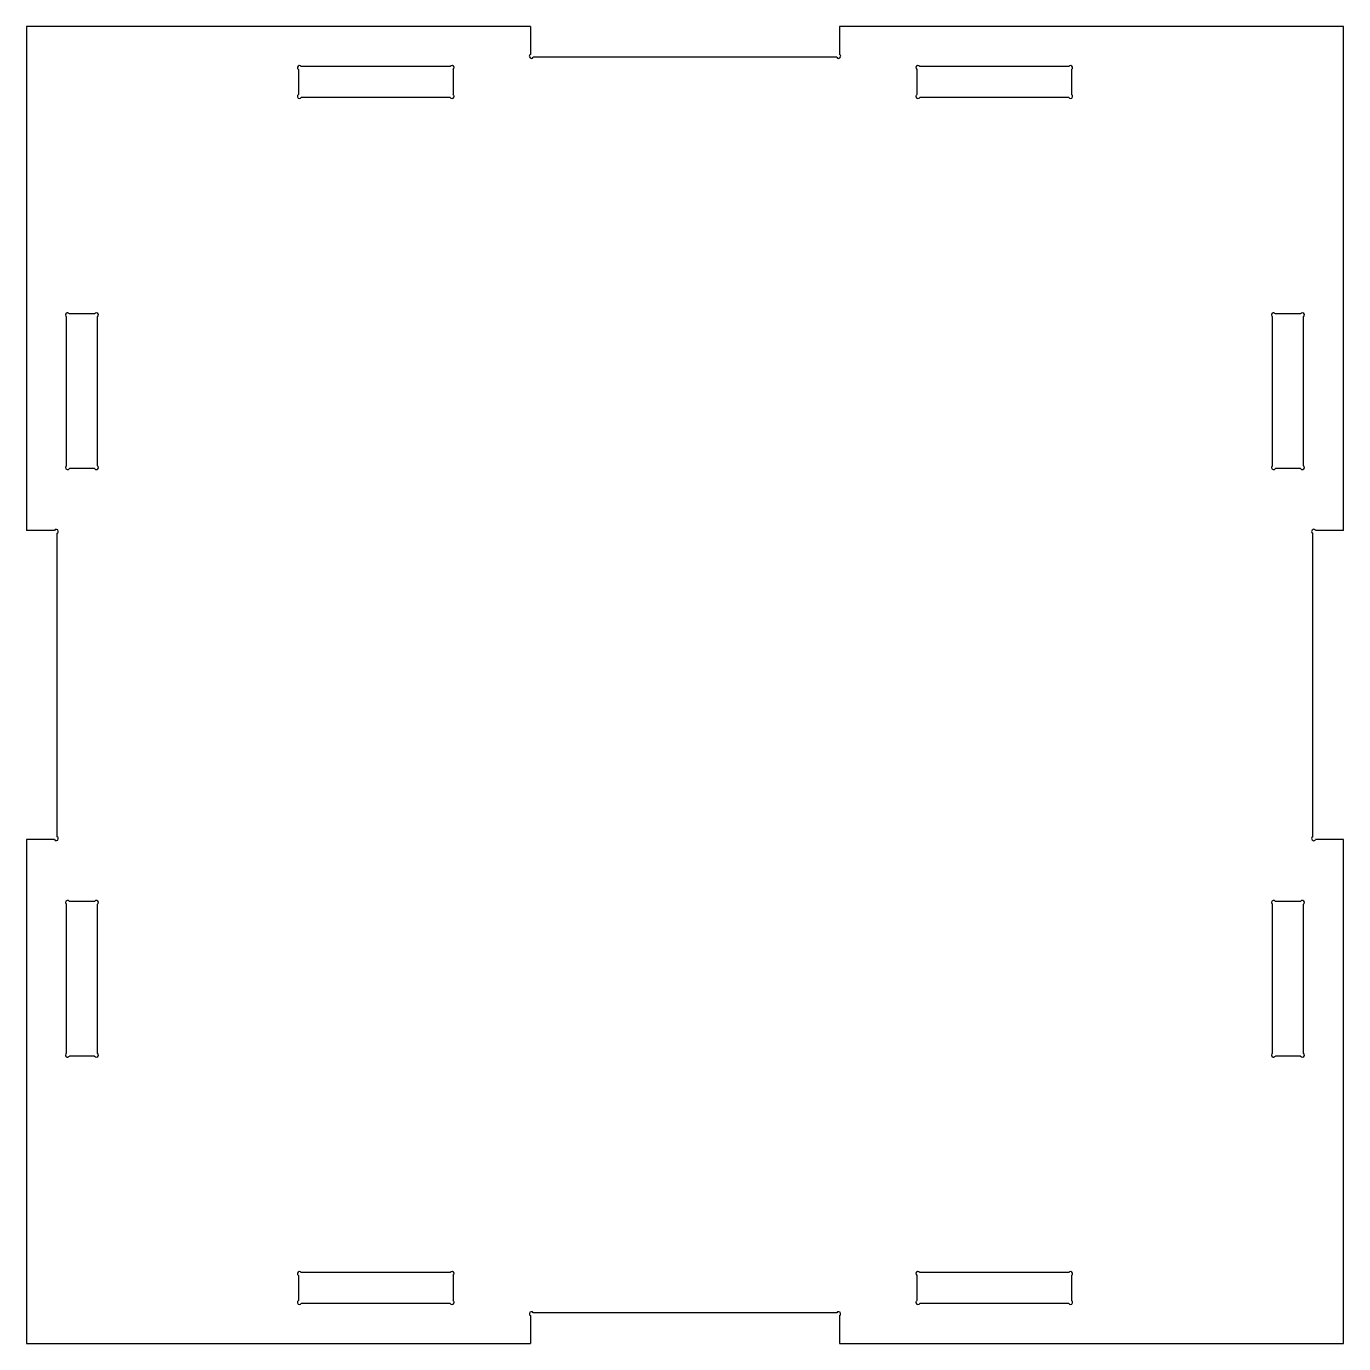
# Model space of a CAD drawing. Header units: millimetres. Extents: x 160 to 373, y 210 to 423.
import ezdxf

# ---------------------------------------------------------------- set-up
doc = ezdxf.new("R2010")
doc.units = ezdxf.units.MM
doc.layers.add('Shape2DView004', color=7, linetype='CONTINUOUS')

msp = doc.modelspace()

# ---------------------------------------------------------------- linework, layer by layer
at = {"layer": 'Shape2DView004'}
for p, q in [((241.5, 423), (160, 423)), ((160, 423), (160, 341.5)), ((241.5, 423), (241.5, 418.47)), ((373, 423), (291.5, 423)), ((291.5, 423), (291.5, 418.47)), ((373, 341.5), (373, 423)), ((291.03, 418), (241.97, 418)), ((204, 416.04), (204, 411.96)), ((228.54, 416.5), (204.46, 416.5)), ((229, 416.04), (229, 411.96)), ((304, 416.04), (304, 411.96)), ((328.54, 416.5), (304.46, 416.5)), ((329, 416.04), (329, 411.96)), ((228.54, 411.5), (204.46, 411.5)), ((328.54, 411.5), (304.46, 411.5)), ((166.5, 351.96), (166.5, 376.04)), ((171.04, 376.5), (166.96, 376.5)), ((171.5, 351.96), (171.5, 376.04)), ((361.5, 351.96), (361.5, 376.04)), ((366.04, 376.5), (361.96, 376.5)), ((366.5, 351.96), (366.5, 376.04)), ((171.04, 351.5), (166.96, 351.5)), ((366.04, 351.5), (361.96, 351.5)), ((164.53, 341.5), (160, 341.5)), ((165, 291.97), (165, 341.03)), ((368, 291.97), (368, 341.03)), ((373, 341.5), (368.47, 341.5)), ((164.53, 291.5), (160, 291.5)), ((160, 291.5), (160, 210)), ((373, 291.5), (368.47, 291.5)), ((373, 210), (373, 291.5)), ((171.04, 281.5), (166.96, 281.5)), ((366.04, 281.5), (361.96, 281.5)), ((166.5, 256.96), (166.5, 281.04)), ((171.5, 256.96), (171.5, 281.04)), ((361.5, 256.96), (361.5, 281.04)), ((366.5, 256.96), (366.5, 281.04)), ((171.04, 256.5), (166.96, 256.5)), ((366.04, 256.5), (361.96, 256.5)), ((204, 221.04), (204, 216.96)), ((228.54, 221.5), (204.46, 221.5)), ((229, 221.04), (229, 216.96)), ((304, 221.04), (304, 216.96)), ((328.54, 221.5), (304.46, 221.5)), ((329, 221.04), (329, 216.96)), ((228.54, 216.5), (204.46, 216.5)), ((328.54, 216.5), (304.46, 216.5)), ((241.5, 214.53), (241.5, 210)), ((291.03, 215), (241.97, 215)), ((291.5, 214.53), (291.5, 210)), ((160, 210), (241.5, 210)), ((291.5, 210), (373, 210))]:
    msp.add_line(p, q, dxfattribs=at)
for centre, radius, start, end in [((241.67, 418.17), 0.343, 120, -90), ((241.67, 418.17), 0.343, -90, -30), ((291.33, 418.17), 0.343, -150, -90), ((291.33, 418.17), 0.343, -90, 60), ((204.17, 416.33), 0.333, 30, -120), ((228.83, 416.33), 0.333, -60, 150), ((304.17, 416.33), 0.333, 30, -120), ((328.83, 416.33), 0.333, -60, 150), ((204.17, 411.67), 0.333, 120, -90), ((204.17, 411.67), 0.333, -90, -30), ((228.83, 411.67), 0.333, -150, -90), ((228.83, 411.67), 0.333, -90, 60), ((304.17, 411.67), 0.333, 120, -90), ((304.17, 411.67), 0.333, -90, -30), ((328.83, 411.67), 0.333, -150, -90), ((328.83, 411.67), 0.333, -90, 60), ((166.67, 376.33), 0.333, 30, 180), ((166.67, 376.33), 0.333, 180, -120), ((171.33, 376.33), 0.333, -60, 150), ((361.67, 376.33), 0.333, 30, 180), ((361.67, 376.33), 0.333, 180, -120), ((366.33, 376.33), 0.333, -60, 150), ((166.67, 351.67), 0.333, 120, 180), ((166.67, 351.67), 0.333, 180, -30), ((171.33, 351.67), 0.333, -150, 60), ((361.67, 351.67), 0.333, 120, 180), ((361.67, 351.67), 0.333, 180, -30), ((366.33, 351.67), 0.333, -150, 60), ((164.83, 341.33), 0.343, -60, 150), ((368.17, 341.33), 0.343, 30, 180), ((368.17, 341.33), 0.343, 180, -120), ((164.83, 291.67), 0.343, -150, 60), ((368.17, 291.67), 0.343, 120, 180), ((368.17, 291.67), 0.343, 180, -30), ((166.67, 281.33), 0.333, 30, 180), ((166.67, 281.33), 0.333, 180, -120), ((171.33, 281.33), 0.333, -60, 150), ((361.67, 281.33), 0.333, 30, 180), ((361.67, 281.33), 0.333, 180, -120), ((366.33, 281.33), 0.333, -60, 150), ((166.67, 256.67), 0.333, 120, 180), ((166.67, 256.67), 0.333, 180, -30), ((171.33, 256.67), 0.333, -150, 60), ((361.67, 256.67), 0.333, 120, 180), ((361.67, 256.67), 0.333, 180, -30), ((366.33, 256.67), 0.333, -150, 60), ((204.17, 221.33), 0.333, 30, -120), ((228.83, 221.33), 0.333, -60, 150), ((304.17, 221.33), 0.333, 30, -120), ((328.83, 221.33), 0.333, -60, 150), ((204.17, 216.67), 0.333, 120, -90), ((204.17, 216.67), 0.333, -90, -30), ((228.83, 216.67), 0.333, -150, -90), ((228.83, 216.67), 0.333, -90, 60), ((241.67, 214.83), 0.343, 30, -120), ((291.33, 214.83), 0.343, -60, 150), ((304.17, 216.67), 0.333, 120, -90), ((304.17, 216.67), 0.333, -90, -30), ((328.83, 216.67), 0.333, -150, -90), ((328.83, 216.67), 0.333, -90, 60)]:
    msp.add_arc(centre, radius, start, end, dxfattribs=at)

doc.saveas('drawing.dxf')
